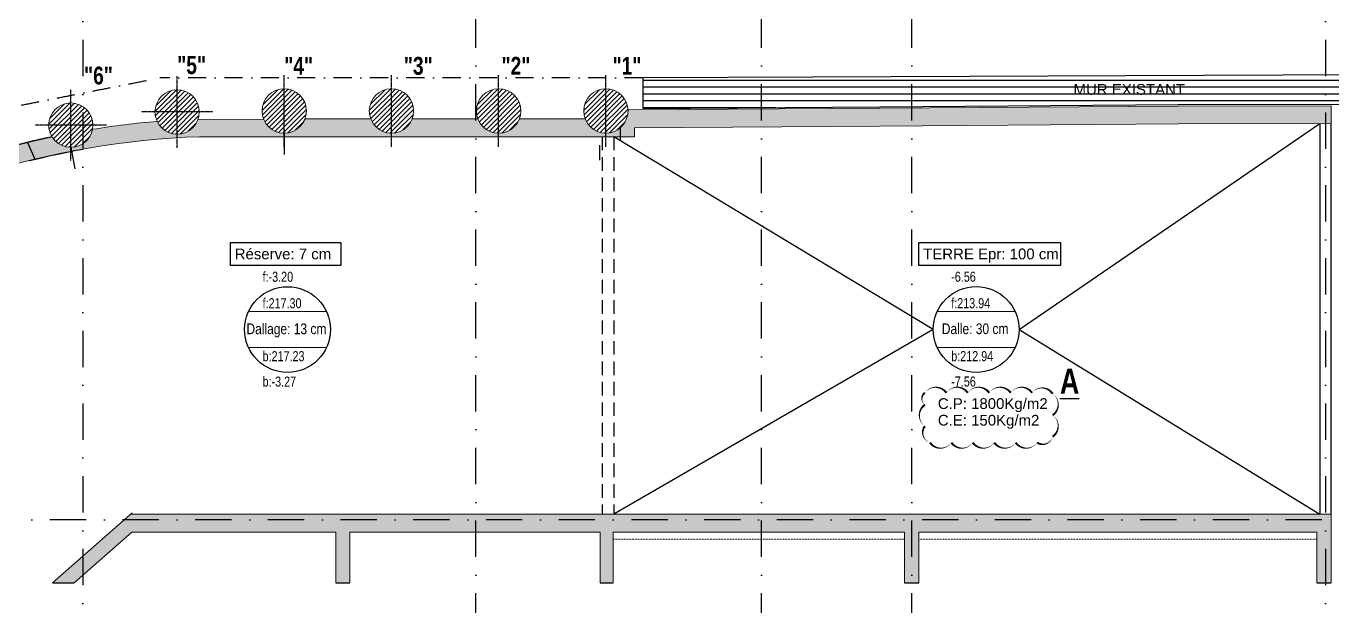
# Model space of a CAD drawing. Header units: millimetres. Extents: x -26249 to 60250, y -21218 to 23336.
# Drawn here: x 51418 to 53245, y 141 to 952 of the extents above; entities that cross this region are included whole.
import ezdxf
from ezdxf.enums import TextEntityAlignment as Align

# ---------------------------------------------------------------- set-up
doc = ezdxf.new("R2010")
doc.units = ezdxf.units.MM
for name, pattern in [('CACHEX2', [19.05, 12.7, -6.35]), ('TIRETPTX2', [50.8, 25.4, -12.7, 0, -12.7]), ('VW-01', [0.41656, 0.20828, -0.20828])]:
    doc.linetypes.add(name, pattern=pattern)
for name, color, linetype in [('01_cote_gen', 4, 'Continuous'), ('01_linteaux', 2, 'Continuous'), ('01_murs_sup', 2, 'CACHEX2'), ('01_poch_murs', 253, 'Continuous'), ('01_texte', 230, 'Continuous')]:
    doc.layers.add(name, color=color, linetype=linetype)
for name, color, linetype, lineweight in [('01_murs_coup', 5, 'Continuous', 60), ('01_PIEUX', 5, 'Continuous', 60), ('B Général', 7, 'Continuous', 5)]:
    doc.layers.add(name, color=color, linetype=linetype, lineweight=lineweight)
doc.styles.add('Eurostile', font='')
doc.styles.add('impact', font='impact.ttf')
doc.styles.add('MATTE_TXT', font='arial.ttf')
doc.styles.get('Eurostile').set_extended_font_data('Eurostile')
pattern_1 = [(180, (38043.464, 0), (-2e-15, -9.525), [])]

msp = doc.modelspace()

# ---------------------------------------------------------------- hatches: boundary and pattern name
at = {"layer": '01_poch_murs'}
h = msp.add_hatch(dxfattribs=at)
h.set_pattern_fill('ANSI31', color=256, scale=3, angle=135)
h.set_pattern_definition(pattern_1)
h.paths.add_polyline_path([(52657.519, 881.257), (52518.967, 880.658), (52281.099, 879.632), (52281.099, 836.912), (52612.795, 839.214), (52657.519, 839.53)])
h = msp.add_hatch(dxfattribs=at)
h.set_pattern_fill('ANSI31', color=256, scale=3, angle=135)
h.set_pattern_definition(pattern_1)
h.paths.add_polyline_path([(52657.519, 881.257), (52518.967, 880.658), (52281.099, 879.632), (52281.099, 836.912), (52612.795, 839.214), (52657.519, 839.53)])
h = msp.add_hatch(dxfattribs=at)
h.set_pattern_fill('ANSI31', color=256, scale=3, angle=135)
h.set_pattern_definition(pattern_1)
h.paths.add_polyline_path([(53236.516, 883.758), (52657.519, 881.257), (52657.519, 839.53), (53030.567, 842.162), (53236.516, 842.583)])
h.paths.add_polyline_path([(53254.518, 883.836), (53236.516, 883.758), (53236.516, 842.583), (53254.518, 842.62)])
h.paths.add_polyline_path([(53833.518, 884.973), (53606.567, 885.357), (53254.518, 883.836), (53254.518, 842.62), (53538.567, 843.201), (53833.518, 843.201)])
h.paths.add_polyline_path([(54113.115, 884.499), (53833.518, 884.973), (53833.518, 843.201), (54113.115, 843.201)])
h.paths.add_polyline_path([(54659.115, 883.575), (54113.115, 884.499), (54113.115, 843.201), (54373.737, 843.201), (54659.115, 842.261)])
h.paths.add_polyline_path([(55193.115, 882.671), (54659.115, 883.575), (54659.115, 842.261), (55193.115, 840.502)])
h.paths.add_polyline_path([(55473.115, 882.198), (55193.115, 882.671), (55193.115, 840.502), (55211.463, 840.442), (55473.115, 840.635)])
h.paths.add_polyline_path([(56088.415, 881.156), (55473.115, 882.198), (55473.115, 840.635), (56088.415, 841.089)])
h.paths.add_polyline_path([(56236.115, 880.906), (56088.415, 881.156), (56088.415, 841.089), (56236.115, 841.198)])
h.paths.add_polyline_path([(56839.115, 881.339), (56450.174, 880.544), (56236.115, 880.906), (56236.115, 841.198), (56287.77, 841.237), (56839.115, 841.431)])
h.paths.add_polyline_path([(57453.115, 882.594), (56857.115, 881.376), (56857.115, 841.438), (57453.115, 841.648)])
h.paths.add_polyline_path([(56857.115, 881.376), (56839.115, 881.339), (56839.115, 841.431), (56857.115, 841.438)])
h.paths.add_polyline_path([(57503.115, 882.696), (57453.115, 882.594), (57453.115, 841.648), (57503.115, 841.666)])
h.paths.add_polyline_path([(57877.115, 883.315), (57806.067, 883.315), (57503.115, 882.696), (57503.115, 841.666), (57877.115, 841.798)])
h.paths.add_polyline_path([(58477.076, 882.985), (58224.567, 883.315), (57877.115, 883.315), (57877.115, 841.798), (58233.654, 841.924), (58477.076, 840.764)])
h.paths.add_polyline_path([(58987.076, 882.319), (58477.076, 882.985), (58477.076, 840.764), (58987.076, 838.334)])
h.paths.add_polyline_path([(59164.706, 882.087), (58987.076, 882.319), (58987.076, 838.334), (59164.571, 837.489)])
h.paths.add_polyline_path([(54901.371, 851.794), (55065.133, 851.794), (55065.133, 875.061), (54901.371, 875.061)], flags=24)
h.paths.add_polyline_path([(57612.584, 851.794), (57776.346, 851.794), (57776.346, 875.061), (57612.584, 875.061)], flags=24)
h = msp.add_hatch(dxfattribs=at)
h.set_pattern_fill('ANSI31', color=256, scale=3, angle=135)
h.set_pattern_definition(pattern_1)
h.paths.add_polyline_path([(53236.516, 883.758), (52657.519, 881.257), (52657.519, 839.53), (53030.567, 842.162), (53236.516, 842.583)])
h.paths.add_polyline_path([(53254.518, 883.836), (53236.516, 883.758), (53236.516, 842.583), (53254.518, 842.62)])
h.paths.add_polyline_path([(53833.518, 884.973), (53606.567, 885.357), (53254.518, 883.836), (53254.518, 842.62), (53538.567, 843.201), (53833.518, 843.201)])
h.paths.add_polyline_path([(54113.115, 884.499), (53833.518, 884.973), (53833.518, 843.201), (54113.115, 843.201)])
h.paths.add_polyline_path([(54659.115, 883.575), (54113.115, 884.499), (54113.115, 843.201), (54373.737, 843.201), (54659.115, 842.261)])
h.paths.add_polyline_path([(55193.115, 882.671), (54659.115, 883.575), (54659.115, 842.261), (55193.115, 840.502)])
h.paths.add_polyline_path([(55473.115, 882.198), (55193.115, 882.671), (55193.115, 840.502), (55211.463, 840.442), (55473.115, 840.635)])
h.paths.add_polyline_path([(56088.415, 881.156), (55473.115, 882.198), (55473.115, 840.635), (56088.415, 841.089)])
h.paths.add_polyline_path([(56236.115, 880.906), (56088.415, 881.156), (56088.415, 841.089), (56236.115, 841.198)])
h.paths.add_polyline_path([(56839.115, 881.339), (56450.174, 880.544), (56236.115, 880.906), (56236.115, 841.198), (56287.77, 841.237), (56839.115, 841.431)])
h.paths.add_polyline_path([(57453.115, 882.594), (56857.115, 881.376), (56857.115, 841.438), (57453.115, 841.648)])
h.paths.add_polyline_path([(56857.115, 881.376), (56839.115, 881.339), (56839.115, 841.431), (56857.115, 841.438)])
h.paths.add_polyline_path([(57503.115, 882.696), (57453.115, 882.594), (57453.115, 841.648), (57503.115, 841.666)])
h.paths.add_polyline_path([(57877.115, 883.315), (57806.067, 883.315), (57503.115, 882.696), (57503.115, 841.666), (57877.115, 841.798)])
h.paths.add_polyline_path([(58477.076, 882.985), (58224.567, 883.315), (57877.115, 883.315), (57877.115, 841.798), (58233.654, 841.924), (58477.076, 840.764)])
h.paths.add_polyline_path([(58987.076, 882.319), (58477.076, 882.985), (58477.076, 840.764), (58987.076, 838.334)])
h.paths.add_polyline_path([(59164.706, 882.087), (58987.076, 882.319), (58987.076, 838.334), (59164.571, 837.489)])
h.paths.add_polyline_path([(54901.371, 851.794), (55065.133, 851.794), (55065.133, 875.061), (54901.371, 875.061)], flags=24)
h.paths.add_polyline_path([(57612.584, 851.794), (57776.346, 851.794), (57776.346, 875.061), (57612.584, 875.061)], flags=24)
h = msp.add_hatch(dxfattribs=at)
h.set_pattern_fill('ANSI31', color=256, scale=1.5)
h.set_pattern_definition([(45, (33420.9527, 9535.0914), (-3.367596, 3.367596), [])])
h.paths.add_polyline_path([(51629.645, 862.824, 0.41421356), (51598.645, 831.824), (51629.645, 831.824)])
h.paths.add_polyline_path([(51629.645, 831.824), (51598.645, 831.824, 0.41421356), (51629.645, 800.824)])
h.paths.add_polyline_path([(51629.645, 862.824), (51629.645, 831.824), (51660.645, 831.824, 0.41421356)])
h.paths.add_polyline_path([(51660.645, 831.824), (51629.645, 831.824), (51629.645, 800.824, 0.41421356)])
h = msp.add_hatch(dxfattribs=at)
h.set_pattern_fill('ANSI31', color=256, scale=1.5)
h.set_pattern_definition([(45, (33570.868, 9536.5205), (-3.367596, 3.367596), [])])
h.paths.add_polyline_path([(51779.56, 864.253, 0.41421356), (51748.56, 833.253), (51779.56, 833.253)])
h.paths.add_polyline_path([(51779.56, 833.253), (51748.56, 833.253, 0.41421356), (51779.56, 802.253)])
h.paths.add_polyline_path([(51779.56, 864.253), (51779.56, 833.253), (51810.56, 833.253, 0.41421356)])
h.paths.add_polyline_path([(51810.56, 833.253), (51779.56, 833.253), (51779.56, 802.253, 0.41421356)])
h = msp.add_hatch(dxfattribs=at)
h.set_pattern_fill('ANSI31', color=256, scale=1.5)
h.set_pattern_definition([(45, (33720.868, 9536.5205), (-3.367596, 3.367596), [])])
h.paths.add_polyline_path([(51929.56, 864.253, 0.41421356), (51898.56, 833.253), (51929.56, 833.253)])
h.paths.add_polyline_path([(51929.56, 833.253), (51898.56, 833.253, 0.41421356), (51929.56, 802.253)])
h.paths.add_polyline_path([(51929.56, 864.253), (51929.56, 833.253), (51960.56, 833.253, 0.41421356)])
h.paths.add_polyline_path([(51960.56, 833.253), (51929.56, 833.253), (51929.56, 802.253, 0.41421356)])
h = msp.add_hatch(dxfattribs=at)
h.set_pattern_fill('ANSI31', color=256, scale=1.5)
h.set_pattern_definition([(45, (33870.868, 9536.5205), (-3.367596, 3.367596), [])])
h.paths.add_polyline_path([(52079.56, 864.253, 0.41421356), (52048.56, 833.253), (52079.56, 833.253)])
h.paths.add_polyline_path([(52079.56, 833.253), (52048.56, 833.253, 0.41421356), (52079.56, 802.253)])
h.paths.add_polyline_path([(52079.56, 864.253), (52079.56, 833.253), (52110.56, 833.253, 0.41421356)])
h.paths.add_polyline_path([(52110.56, 833.253), (52079.56, 833.253), (52079.56, 802.253, 0.41421356)])
h = msp.add_hatch(dxfattribs=at)
h.set_pattern_fill('ANSI31', color=256, scale=1.5)
h.set_pattern_definition([(45, (34020.868, 9536.5205), (-3.367596, 3.367596), [])])
h.paths.add_polyline_path([(52229.56, 864.253, 0.41421356), (52198.56, 833.253), (52229.56, 833.253)])
h.paths.add_polyline_path([(52229.56, 833.253), (52198.56, 833.253, 0.41421356), (52229.56, 802.253)])
h.paths.add_polyline_path([(52229.56, 864.253), (52229.56, 833.253), (52260.56, 833.253, 0.41421356)])
h.paths.add_polyline_path([(52260.56, 833.253), (52229.56, 833.253), (52229.56, 802.253, 0.41421356)])
h = msp.add_hatch(dxfattribs=at)
h.set_pattern_fill('ANSI31', color=256, scale=1.5)
h.set_pattern_definition([(45, (33272.134, 9516.699), (-3.367596, 3.367596), [])])
h.paths.add_polyline_path([(51480.827, 844.431, 0.41421356), (51449.827, 813.431), (51480.827, 813.431)])
h.paths.add_polyline_path([(51480.827, 813.431), (51449.827, 813.431, 0.41421356), (51480.827, 782.431)])
h.paths.add_polyline_path([(51480.827, 844.431), (51480.827, 813.431), (51511.827, 813.431, 0.41421356)])
h.paths.add_polyline_path([(51511.827, 813.431), (51480.827, 813.431), (51480.827, 782.431, 0.41421356)])
h = msp.add_hatch(color=256, dxfattribs=at)
h.dxf.hatch_style = 1
h.paths.add_polyline_path([(53244.404, 840.6), (53030.576, 840.162), (52612.809, 837.214), (52260.523, 834.769, -0.0122371), (52260.56, 833.253, -0.5031234), (52220.584, 803.581), (52220.584, 797.253), (52269.709, 797.253), (52269.709, 809.833), (52612.982, 812.215), (53030.69, 815.162), (53244.455, 815.6)])
h = msp.add_hatch(color=256, dxfattribs=at)
h.dxf.hatch_style = 1
h.paths.add_polyline_path([(53244.404, 840.6), (53030.576, 840.162), (52612.809, 837.214), (52260.523, 834.769, -0.0122371), (52260.56, 833.253, -0.5031234), (52220.584, 803.581), (52220.584, 797.253), (52269.709, 797.253), (52269.709, 809.833), (52612.982, 812.215), (53030.69, 815.162), (53244.455, 815.6)])
at = {"layer": '01_poch_murs', "ltscale": 3}
h = msp.add_hatch(color=256, dxfattribs=at)
h.dxf.hatch_style = 1
h.paths.add_polyline_path([(51750.68, 821.986), (51658.744, 821.134, -0.66670859), (51601.564, 818.692, 0.01891787), (51511.267, 807.567, -0.20580765), (51497.519, 787.309), (51497.519, 779.878, -0.03497636), (51661.168, 797.253), (51849.846, 797.253), (51849.846, 822.253), (51808.543, 822.253, -0.68666796)])
h = msp.add_hatch(color=256, dxfattribs=at)
h.dxf.hatch_style = 1
h.paths.add_polyline_path([(52050.578, 822.253), (51958.543, 822.253, -0.69006556), (51900.578, 822.253), (51849.846, 822.253), (51849.846, 797.253), (52220.584, 797.253), (52220.584, 803.581, -0.23263502), (52200.578, 822.253), (52108.543, 822.253, -0.69006556)])
at = {"layer": '01_poch_murs'}
h = msp.add_hatch(color=256, dxfattribs=at)
h.dxf.hatch_style = 1
h.paths.add_polyline_path([(51430.445, 765.947), (51420.121, 789.178, 0.01157365), (51366.333, 774.818, -0.68126896), (51311.35, 757.325, 0.01891333), (51226.542, 724.447, -0.01423605), (51226.593, 722.683, -0.66062577), (51174.137, 700.308, 0.01891333), (51094.03, 657.224, -0.0451712), (51094.534, 651.657, -0.61710708), (51045.001, 626.807, 0.01891333), (50970.818, 574.173, -0.07619286), (50972.242, 564.888, -0.57521779), (50925.914, 537.943, 0.01891333), (50858.787, 476.564, -0.10736101), (50861.581, 463.703, -0.19924047), (50852.474, 441.755), (50856.075, 438.278, -0.14324882)])
at = {"layer": '01_poch_murs', "ltscale": 3}
h = msp.add_hatch(color=256, dxfattribs=at)
h.dxf.hatch_style = 1
h.paths.add_polyline_path([(51464.686, 786.965, -0.11653533), (51454.547, 796.988, 0.00144028), (51447.772, 795.535), (51452.476, 770.973, -0.00318472), (51467.154, 774.076)])
h.paths.add_polyline_path([(51447.772, 795.535, 0.00311946), (51433.128, 792.254), (51437.833, 767.682, -0.00318575), (51452.476, 770.973)])
h.paths.add_polyline_path([(51433.128, 792.254, 0.00312092), (51418.519, 788.789), (51423.227, 764.204, -0.0031873), (51437.833, 767.682)])
h.paths.add_polyline_path([(51480.827, 782.431, -0.13777035), (51464.686, 786.965), (51467.154, 774.076, -0.002959), (51480.827, 776.791)])
h.paths.add_polyline_path([(51497.519, 787.309, -0.14311505), (51480.827, 782.431), (51481.868, 776.991, -0.00337823), (51497.519, 779.878)])
h = msp.add_hatch(color=256, dxfattribs=at)
h.dxf.hatch_style = 1
h.paths.add_polyline_path([(51480.827, 782.431), (51480.827, 776.791, -0.00022519), (51481.868, 776.991)])
at = {"layer": '01_poch_murs'}
h = msp.add_hatch(color=256, dxfattribs=at)
h.dxf.hatch_style = 1
h.paths.add_polyline_path([(53244.455, 269.266), (51564.242, 269.266), (51455.339, 173.539), (51485.632, 173.539), (51566.094, 244.266), (51851.532, 244.266), (51851.532, 173.539), (51871.532, 173.539), (51871.532, 244.266), (52221.609, 244.266), (52221.609, 173.539), (52239.609, 173.539), (52239.609, 244.266), (52647.532, 244.266), (52647.532, 173.539), (52667.532, 173.539), (52667.532, 244.266), (53224.455, 244.266), (53224.455, 173.539), (53244.455, 173.539)])

# ---------------------------------------------------------------- linework, layer by layer
at = {"layer": '01_cote_gen'}
msp.add_line((52249.709, 809.694), (52249.709, 791.371), dxfattribs=at)
at = {"layer": '01_linteaux', "linetype": 'TIRETPTX2', "ltscale": 2}
for p, q in [((52047.519, 6.331), (52047.519, 2849.444)), ((52447.519, 6.331), (52447.519, 2849.444)), ((52657.519, 6.331), (52657.519, 2849.444)), ((51497.519, 1847.948), (51497.519, 4.299)), ((53236.518, 1847.948), (53236.515, 6.331)), ((59129.963, 261.266), (50572.366, 261.266))]:
    msp.add_line(p, q, dxfattribs=at)
at = {"layer": '01_linteaux', "color": 5, "linetype": 'TIRETPTX2'}
msp.add_line((52281.099, 879.632), (51605.68, 879.632), dxfattribs=at)
at = {"layer": '01_linteaux', "linetype": 'TIRETPTX2', "ltscale": 0.01}
for p, q in [((51629.645, 781.824), (51629.645, 881.824)), ((51779.56, 783.253), (51779.56, 883.253)), ((51929.56, 783.253), (51929.56, 883.253)), ((52079.56, 783.253), (52079.56, 883.253)), ((52229.56, 783.253), (52229.56, 883.253)), ((52229.56, 783.253), (52229.56, 883.253)), ((51480.827, 763.431), (51480.827, 863.431)), ((51679.645, 831.824), (51579.645, 831.824)), ((51530.827, 813.431), (51430.827, 813.431))]:
    msp.add_line(p, q, dxfattribs=at)
at = {"layer": '01_linteaux'}
for p, q in [((52518.967, 880.658), (52281.099, 879.632)), ((52518.967, 880.658), (52281.099, 879.632)), ((52281.099, 879.632), (52281.099, 836.912)), ((53606.567, 885.357), (52518.967, 880.658)), ((53606.567, 885.357), (52518.967, 880.658)), ((52612.795, 839.214), (53030.567, 842.162)), ((52612.795, 839.214), (53030.567, 842.162)), ((53030.567, 842.162), (53538.567, 843.201)), ((53030.567, 842.162), (53538.567, 843.201)), ((52281.099, 836.912), (52612.795, 839.214)), ((52281.099, 836.912), (52612.795, 839.214)), ((53228.518, 815.567), (53228.518, 269.266)), ((53228.518, 815.567), (53228.518, 269.266)), ((53244.455, 269.266), (53244.455, 815.6)), ((51779.56, 802.253), (51779.56, 772.253)), ((51480.827, 782.431), (51486.57, 752.437)), ((52220.584, 785.266), (52220.584, 764.491))]:
    msp.add_line(p, q, dxfattribs=at)
at = {"layer": '01_linteaux', "linetype": 'CACHEX2', "ltscale": 1.5}
for p, q in [((52224.595, 797.253), (52224.595, 269.266)), ((52224.595, 797.253), (52224.595, 269.266)), ((52240.595, 797.253), (52240.595, 269.266)), ((52240.595, 797.253), (52240.595, 269.266))]:
    msp.add_line(p, q, dxfattribs=at)
at = {"layer": '01_linteaux', "color": 5, "linetype": 'TIRETPTX2'}
msp.add_open_spline([(51212.079, 802.145), (51405.291, 840.182), (51598.502, 878.219), (51602.091, 878.926), (51605.68, 879.632)], degree=2, knots=[0, 0, 0, 1, 1, 1.01857444, 1.01857444, 1.01857444], dxfattribs=at)
at = {"layer": '01_murs_coup', "linetype": 'Continuous', "lineweight": 5}
for p, q in [((51808.543, 822.253), (51900.578, 822.253)), ((51958.543, 822.253), (52050.578, 822.253)), ((52108.543, 822.253), (52200.578, 822.253)), ((51658.744, 821.134), (51750.68, 821.986)), ((51661.168, 797.253), (52220.66, 797.253)), ((51729.587, 552.607), (51838.606, 552.607)), ((52693.231, 552.694), (52802.249, 552.694)), ((52693.231, 552.694), (52802.249, 552.694)), ((51729.587, 502.457), (51838.606, 502.457)), ((52693.231, 502.545), (52802.249, 502.545)), ((52693.231, 502.545), (52802.249, 502.545)), ((51566.569, 271.312), (51455.339, 173.539)), ((51564.242, 269.266), (53244.455, 269.266)), ((53244.455, 173.539), (53244.455, 269.266)), ((53244.455, 173.539), (53244.455, 269.266)), ((51566.094, 244.266), (51485.632, 173.539)), ((51566.094, 244.266), (51851.532, 244.266)), ((51851.532, 173.539), (51851.532, 244.266)), ((51871.532, 173.539), (51871.532, 244.266)), ((51871.532, 244.266), (52221.609, 244.266)), ((52221.609, 173.539), (52221.609, 244.266)), ((52221.609, 173.539), (52221.609, 244.266)), ((52239.609, 173.539), (52239.609, 244.266)), ((52239.609, 173.539), (52239.609, 244.266)), ((52239.609, 244.266), (52647.532, 244.266)), ((52647.532, 244.266), (52647.532, 173.539)), ((52667.532, 244.266), (52667.532, 173.539)), ((52667.532, 244.266), (53224.455, 244.266)), ((53224.455, 173.539), (53224.455, 244.266)), ((53224.455, 173.539), (53224.455, 244.266))]:
    msp.add_line(p, q, dxfattribs=at)
for radius, start, end in [(1202.726, 94.856074, 99.191213), (1177.726, 92.053949, 151.980914), (1202.726, 101.940114, 106.274213)]:
    msp.add_arc((51703.378, -379.717), radius, start, end, dxfattribs=at)
at = {"layer": '01_murs_sup', "ltscale": 0.05}
msp.add_arc((51703.378, -379.717), 1202.726, 101.940114, 106.274213, dxfattribs=at)
at = {"layer": '01_PIEUX', "linetype": 'Continuous', "lineweight": 5}
for p, q in [((53030.571, 840.162), (53244.404, 840.6)), ((53244.455, 815.6), (53244.404, 840.6)), ((53244.455, 815.6), (53244.404, 840.6)), ((52260.523, 834.769), (52612.809, 837.214)), ((52260.523, 834.769), (52612.809, 837.214)), ((52612.809, 837.214), (53030.581, 840.162)), ((52612.809, 837.214), (53030.581, 840.162)), ((52269.709, 809.833), (52612.982, 812.215)), ((52269.709, 809.833), (52612.982, 812.215)), ((52269.709, 809.833), (52269.709, 797.253)), ((52612.985, 812.215), (53030.758, 815.163)), ((52612.985, 812.215), (53030.758, 815.163)), ((53030.622, 815.162), (53244.455, 815.6)), ((52220.66, 797.253), (52269.709, 797.253))]:
    msp.add_line(p, q, dxfattribs=at)
for centre in [(51629.645, 831.824), (51779.56, 833.253), (51929.56, 833.253), (52079.56, 833.253), (52229.56, 833.253), (51480.827, 813.431)]:
    msp.add_circle(centre, 31, dxfattribs=at)
at = {"layer": '01_poch_murs'}
for p, q in [((51420.121, 789.178), (51430.593, 765.614)), ((51455.339, 173.539), (51485.632, 173.539)), ((51851.532, 173.539), (51871.532, 173.539)), ((52221.609, 173.539), (52239.609, 173.539)), ((52647.532, 173.539), (52667.532, 173.539)), ((53224.455, 173.539), (53244.455, 173.539))]:
    msp.add_line(p, q, dxfattribs=at)
at = {"layer": '01_poch_murs', "ltscale": 3}
for p, q in [((51437.959, 767.024), (51452.476, 770.973)), ((51452.476, 770.973), (51467.208, 773.794)), ((51467.208, 773.794), (51486.224, 777.816)), ((51486.224, 777.816), (51497.519, 779.878)), ((51423.227, 764.203), (51437.959, 767.024))]:
    msp.add_line(p, q, dxfattribs=at)
at = {"layer": '01_texte'}
for p, q in [((52807.74, 527.62), (53228.518, 815.567)), ((52807.74, 527.62), (53228.518, 815.567)), ((52687.74, 527.62), (52240.595, 797.253)), ((52687.74, 527.62), (52240.595, 797.253)), ((52687.74, 527.62), (52240.595, 269.266)), ((52687.74, 527.62), (52240.595, 269.266)), ((52807.74, 527.62), (53228.518, 269.266)), ((52807.74, 527.62), (53228.518, 269.266))]:
    msp.add_line(p, q, dxfattribs=at)
for points in [[(51704.194, 649.386), (51858.92, 649.386), (51858.92, 617.093), (51704.194, 617.093)], [(52667.549, 649.386), (52865.636, 649.386), (52865.636, 617.093), (52667.549, 617.093)], [(52667.549, 649.386), (52865.636, 649.386), (52865.636, 617.093), (52667.549, 617.093)]]:
    msp.add_lwpolyline(points, close=True, dxfattribs=at)
msp.add_lwpolyline([(52676.01, 439.061, 0, 3, -0.52056705), (52706.01, 439.061, 0, 3, -0.52056705), (52736.01, 439.061, 0, 3, -0.52056705), (52766.01, 439.061, 0, 3, -0.52056705), (52796.01, 439.061, 0, 3, -0.52056705), (52826.01, 439.061, 0, 3, -0.52056705), (52854.726, 437.777, 0, 3, -0.52056705), (52854.726, 407.777, 0, 3, -0.52056705), (52854.726, 377.777, 0, 3, -0.52056705), (52833.025, 369.478, 0, 3, -0.52056705), (52803.025, 369.478, 0, 3, -0.52056705), (52773.025, 369.478, 0, 3, -0.52056705), (52743.025, 369.478, 0, 3, -0.52056705), (52713.025, 369.478, 0, 3, -0.52056705), (52683.025, 369.478, 0, 3, -0.52056705), (52676.01, 392.463, 0, 3, -0.52056705), (52676.01, 422.463, 0, 3, -0.52056705)], format="xyseb", close=True, dxfattribs=at)
for centre in [(51784.096, 527.532), (52747.74, 527.62), (52747.74, 527.62)]:
    msp.add_circle(centre, 60, dxfattribs=at)
at = {"layer": 'B Général', "color": 7, "linetype": 'Continuous', "lineweight": 18}
msp.add_line((51871.532, 244.266), (52221.609, 244.266), dxfattribs=at)
at = {"layer": 'B Général', "color": 250, "linetype": 'VW-01', "true_color": 0x444444}
for p, q in [((52239.532, 234.266), (52647.532, 234.266)), ((52667.532, 234.266), (53224.455, 234.266))]:
    msp.add_line(p, q, dxfattribs=at)

# ---------------------------------------------------------------- texts
at = {"layer": '01_texte', "style": 'impact'}
for s, p in [('"6"', (51519.583, 862.782)), ('"5"', (51649.91, 877.381)), ('"4"', (51799.671, 876.427)), ('"3"', (51967.056, 876.427)), ('"2"', (52103.711, 876.427)), ('"1"', (52259.148, 876.427))]:
    msp.add_text(s, height=25, rotation=0, dxfattribs=at).set_placement(p, align=Align.BOTTOM_CENTER)
at = {"layer": '01_texte', "style": 'MATTE_TXT'}
for s, p in [('MUR EXISTANT', (52884.017, 855.927)), ('MUR EXISTANT', (52884.017, 855.927)), ('Réserve: 7 cm', (51710.171, 625.785)), ('TERRE Epr: 100 cm', (52673.525, 625.785)), ('TERRE Epr: 100 cm', (52673.525, 625.785)), ('C.P: 1800Kg/m2', (52694.093, 416.531)), ('C.E: 150Kg/m2', (52694.093, 393.28))]:
    msp.add_text(s, height=15, dxfattribs=at).set_placement(p)
at = {"layer": '01_texte', "style": 'Eurostile', "width": 0.8}
for s, p in [('f:-3.20', (51749.189, 594.344)), ('-6.56', (52712.832, 594.431)), ('-6.56', (52712.832, 594.431)), ('f:217.30', (51749.189, 557.31)), ('f:213.94', (52712.832, 557.398)), ('f:213.94', (52712.832, 557.398)), ('b:217.23', (51749.189, 483.24)), ('b:212.94', (52712.832, 483.328)), ('b:212.94', (52712.832, 483.328)), ('b:-3.27', (51749.189, 447.754)), ('-7.56', (52712.832, 447.841)), ('-7.56', (52712.832, 447.841))]:
    msp.add_text(s, height=14.0973, rotation=0, dxfattribs=at).set_placement(p)
at = {"layer": '01_texte', "style": 'MATTE_TXT', "width": 0.8}
for s, p in [('Dallage: 13 cm', (51782.606, 516.591)), ('Dalle: 30 cm', (52746.25, 516.678)), ('Dalle: 30 cm', (52746.25, 516.678))]:
    msp.add_text(s, height=15, dxfattribs=at).set_placement(p, align=Align.BOTTOM_CENTER)
at = {"layer": '01_texte', "style": 'impact'}
msp.add_text('%%UA', height=35, dxfattribs=at).set_placement((52878.475, 427.426), align=Align.BOTTOM_CENTER)

doc.saveas('drawing.dxf')
